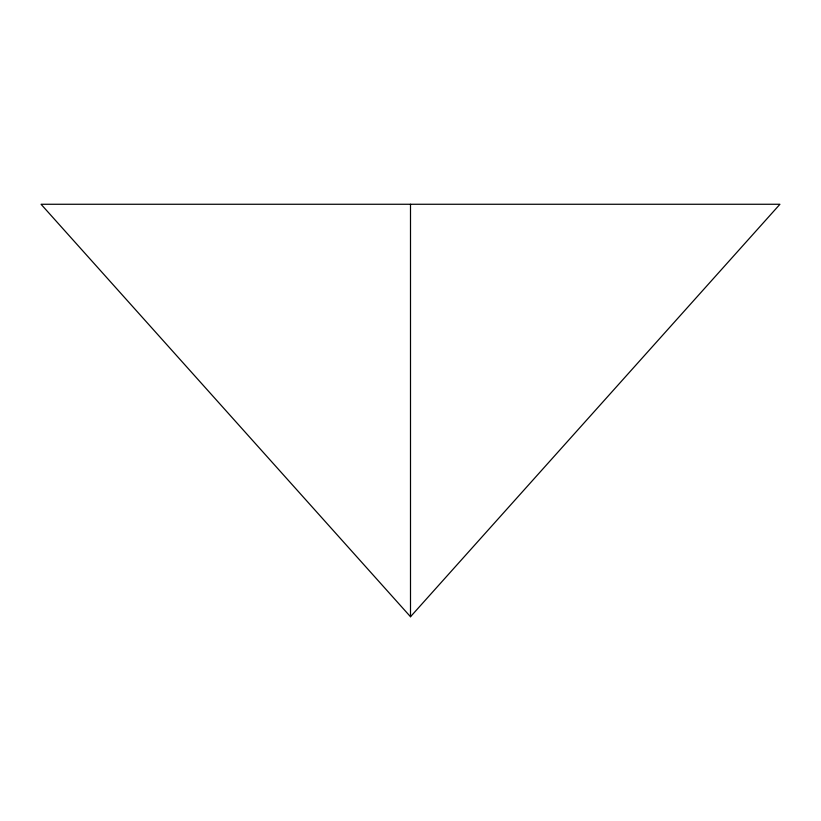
<?xml version="1.0" encoding="UTF-8"?>
<svg xmlns="http://www.w3.org/2000/svg" width="821" height="821" viewBox="0 0 821 821"><rect width="100%" height="100%" fill="white"/><g stroke="black" fill="none" stroke-linecap="round" stroke-linejoin="round"><path stroke-width="1.23" d="M410.5 616.735L779.95 204.265L41.05 204.265L410.5 616.735L410.5 204.265"/></g></svg>
